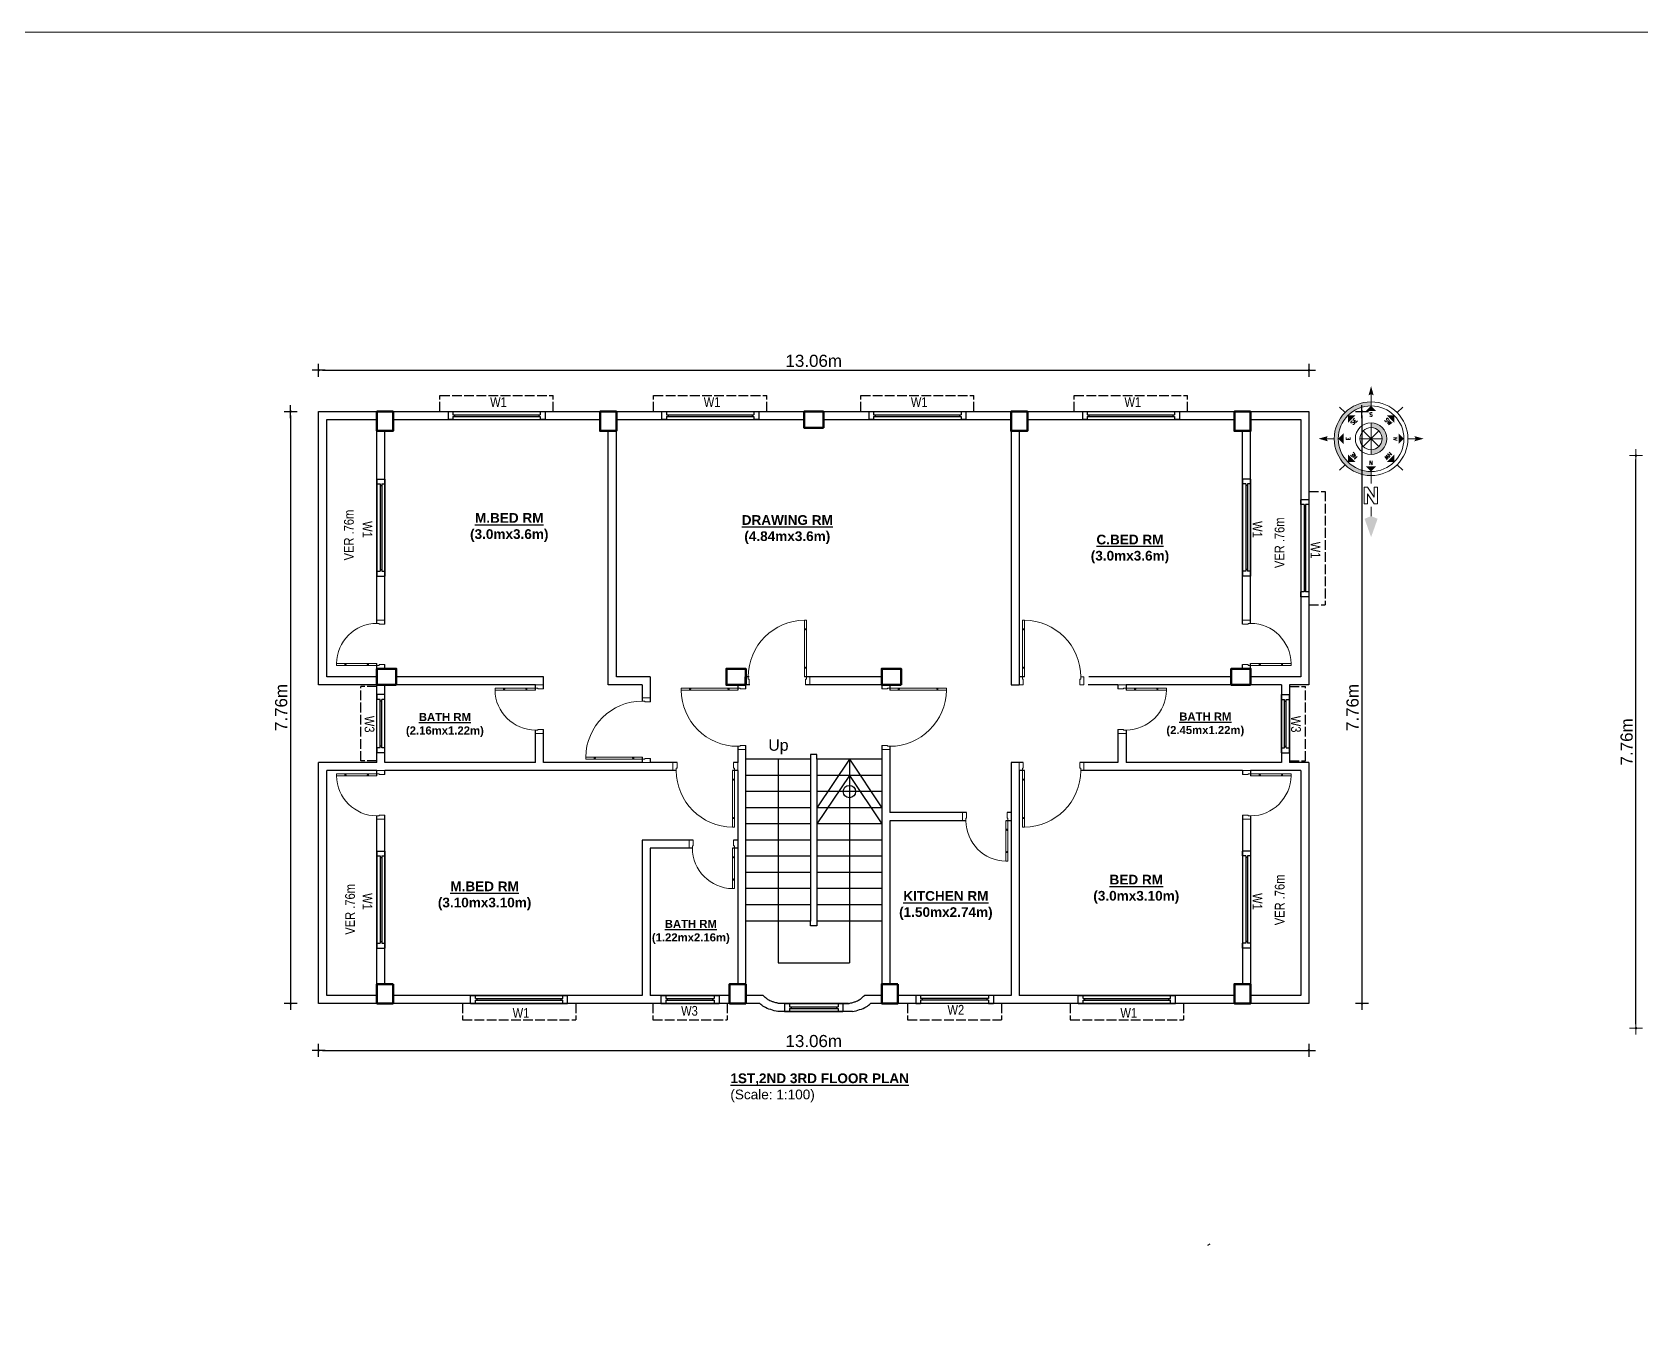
# Model space of a CAD drawing. Header units: inches. Extents: x -4010 to 92088, y -38563 to -1318.
# Drawn here: x 29485 to 30479, y -16698 to -15893 of the extents above; entities that cross this region are included whole.
import ezdxf
from ezdxf.enums import TextEntityAlignment as Align

# ---------------------------------------------------------------- set-up
doc = ezdxf.new("R2010")
doc.units = ezdxf.units.IN
doc.header["$MEASUREMENT"] = 0
doc.header["$PDMODE"] = 99
doc.linetypes.add('ACAD_ISO02W100', pattern=[15, 12, -3])
for name, color, linetype in [('1-COMON', 23, 'Continuous'), ('Brick wall', 3, 'Continuous'), ('SUN LIGHT', 8, 'ACAD_ISO02W100'), ('TEX', 7, 'Continuous'), ('WINDOOR', 7, 'Continuous')]:
    doc.layers.add(name, color=color, linetype=linetype)
for name, color, linetype, lineweight in [('1-FOUNDATION DIM', 31, 'Continuous', 5), ('Column', 2, 'Continuous', 50), ('DIM', 7, 'Continuous', 15), ('door', 132, 'Continuous', 15)]:
    doc.layers.add(name, color=color, linetype=linetype, lineweight=lineweight)
doc.styles.add('ARIAL', font='arial.ttf')
doc.styles.add('ROMANS', font='romans')
doc.styles.get("Standard").update_dxf_attribs({"font": 'ARIALN.TTF'})
doc.styles.add('style3', font='arial.ttf')
doc.dimstyles.new('3-8', dxfattribs={"dimscale": 1.25, "dimtxt": 6, "dimasz": 2, "dimexe": 0.18, "dimexo": 6, "dimgap": 0, "dimtad": 0, "dimdec": 0, "dimzin": 3, "dimdsep": 46, "dimlunit": 3, "dimtxsty": 'ARIAL', "dimblk": 'DD', "dimcen": 1, "dimse1": 1, "dimse2": 1, "dimclrd": 256, "dimclrt": 256, "dimadec": 0, "dimazin": 0, "dimtfac": 0.5, "dimtdec": 0, "dimtmove": 2, "dimatfit": 0, "dimfxl": 0.18, "dimtvp": 0.75, "dimfrac": 1, "dimtolj": 1, "dimtzin": 0, "dimarcsym": 0})

# ---------------------------------------------------------------- blocks, each defined once
blk = doc.blocks.new('D40')
at = {"layer": 'door'}
for p, q in [((2, 5), (2, 39.97)), ((3.25, 39.97), (2, 39.97)), ((3.25, 5), (3.25, 39.97)), ((2.4, 33.97), (2, 33.97)), ((2.4, 33.97), (2.4, 34.72)), ((2.85, 34.72), (2.4, 34.72)), ((2.85, 33.97), (2.85, 34.72)), ((3.25, 33.97), (2.85, 33.97)), ((2, 11), (2.4, 11)), ((2.4, 10.25), (2.4, 11)), ((2.4, 10.25), (2.85, 10.25)), ((2.85, 10.25), (2.85, 11)), ((2.85, 11), (3.25, 11)), ((0, 0), (0, 5)), ((0, 5), (2, 5)), ((2.5, 0), (0, 0)), ((2, 5), (2, 3.5)), ((2, 5), (3.25, 5)), ((2, 3.5), (2.5, 3.5)), ((2.5, 3.5), (2.5, 0)), ((38, 3.5), (37.5, 3.5)), ((37.5, 3.5), (37.5, 0)), ((37.5, 0), (40, 0)), ((40, 5), (38, 5)), ((38, 5), (38, 3.5)), ((40, 0), (40, 5))]:
    blk.add_line(p, q, dxfattribs=at)
blk.add_arc((2.88, 4.86), 35.12, 0.23178, 89.39304, dxfattribs=at)
blk = doc.blocks.new('D30')
at = {"layer": 'door'}
for p, q in [((2, 5), (2, 29.97)), ((3.25, 29.97), (2, 29.97)), ((3.25, 5), (3.25, 29.97)), ((2.4, 23.97), (2, 23.97)), ((2.4, 23.97), (2.4, 24.72)), ((2.85, 24.72), (2.4, 24.72)), ((2.85, 23.97), (2.85, 24.72)), ((3.25, 23.97), (2.85, 23.97)), ((2, 11), (2.4, 11)), ((2.4, 10.25), (2.4, 11)), ((2.4, 10.25), (2.85, 10.25)), ((2.85, 10.25), (2.85, 11)), ((2.85, 11), (3.25, 11)), ((0, 0), (0, 5)), ((0, 5), (2, 5)), ((2.5, 0), (0, 0)), ((2, 5), (2, 3.5)), ((2, 5), (3.25, 5)), ((2, 3.5), (2.5, 3.5)), ((2.5, 3.5), (2.5, 0)), ((28, 3.5), (27.5, 3.5)), ((27.5, 3.5), (27.5, 0)), ((27.5, 0), (30, 0)), ((30, 5), (28, 5)), ((28, 5), (28, 3.5)), ((30, 0), (30, 5))]:
    blk.add_line(p, q, dxfattribs=at)
blk.add_arc((2.89, 4.86), 25.11, 0.32038, 89.17273, dxfattribs=at)
blk = doc.blocks.new('W-3FT')
at = {"layer": 'WINDOOR'}
for p, q in [((-36, 0), (-36, -5)), ((-36, 0), (-33, 0)), ((-36, 0), (0, 0)), ((-33, 0), (-33, -2)), ((-3, 0), (-3, -2)), ((0, 0), (0, -5)), ((-33, -5), (-36, -5)), ((-36, -5), (0, -5)), ((-33, -2), (-3, -2)), ((-33, -3), (-33, -5)), ((-33, -3), (-3, -3)), ((-32, -2), (-32, -3)), ((-4, -2), (-4, -3)), ((-3, -3), (-3, -5)), ((0, -5), (-3, -5))]:
    blk.add_line(p, q, dxfattribs=at)
blk = doc.blocks.new('W-1')
at = {"layer": 'WINDOOR'}
for p, q in [((-60, 0), (-60, -5)), ((-60, 0), (-57, 0)), ((-60, 0), (0, 0)), ((-57, 0), (-57, -2)), ((-3, 0), (-3, -2)), ((0, 0), (0, -5)), ((-57, -5), (-60, -5)), ((-60, -5), (0, -5)), ((-57, -2), (-3, -2)), ((-57, -3), (-57, -5)), ((-57, -3), (-3, -3)), ((-56, -2), (-56, -3)), ((-4, -2), (-4, -3)), ((-3, -3), (-3, -5)), ((0, -5), (-3, -5))]:
    blk.add_line(p, q, dxfattribs=at)
blk = doc.blocks.new("Windoo 4'")
at = {"layer": 'WINDOOR'}
for p, q in [((24, 5), (-24, 5)), ((-24, 5), (-24, 0)), ((24, 0), (-24, 0)), ((-24, 0), (-21, 0)), ((-21, 5), (-21, 3)), ((21, 3), (-21, 3)), ((21, 2), (-21, 2)), ((-21, 2), (-21, 0)), ((-20, 3), (-20, 2)), ((20, 3), (20, 2)), ((24, 5), (21, 5)), ((21, 5), (21, 3)), ((21, 2), (21, 0)), ((21, 0), (24, 0)), ((24, 5), (24, 0))]:
    blk.add_line(p, q, dxfattribs=at)
blk = doc.blocks.new('DD')
for p, q in [((-1.6, 0), (1.6, 0)), ((0, 1.6), (0, -1.6))]:
    blk.add_line(p, q)
at = {"const_width": 0.3}
blk.add_lwpolyline([(-0.15, 0, 1), (0.15, 0, 1)], format="xyb", close=True, dxfattribs=at)
blk = doc.blocks.new('*D552')
at = {"layer": 'Brick wall', "lineweight": -2}
blk.add_line((29664.61, -16102.42), (30271.61, -16102.42), dxfattribs=at)
at = {"layer": 'Defpoints', "color": 0}
for p in [(30274.11, -16102.42), (29662.11, -16127.97), (30274.11, -16127.97)]:
    blk.add_point(p, dxfattribs=at)
at = {"layer": 'Brick wall', "lineweight": -2, "xscale": 2.5, "yscale": 2.5, "zscale": 2.5, "rotation": 180}
blk.add_blockref('DD', (29662.11, -16102.42), dxfattribs=at)
at = {"layer": 'Brick wall', "lineweight": -2, "xscale": 2.5, "yscale": 2.5, "zscale": 2.5}
blk.add_blockref('DD', (30274.11, -16102.42), dxfattribs=at)
at = {"layer": 'Brick wall', "insert": (29968.11, -16096.67), "char_height": 7.5, "attachment_point": 5, "style": 'ARIAL'}
blk.add_mtext('\\A1;13.06m', dxfattribs=at)
blk = doc.blocks.new('*D553')
at = {"layer": 'Brick wall', "lineweight": -2}
blk.add_line((29644.76, -16130.47), (29644.76, -16491.47), dxfattribs=at)
at = {"layer": 'Defpoints', "color": 0}
for p in [(29662.11, -16127.97), (29644.76, -16493.97), (29662.11, -16493.97)]:
    blk.add_point(p, dxfattribs=at)
at = {"layer": 'Brick wall', "lineweight": -2, "xscale": 2.5, "yscale": 2.5, "zscale": 2.5}
for p, rotation in [((29644.76, -16127.97), 90), ((29644.76, -16493.97), 270)]:
    blk.add_blockref('DD', p, dxfattribs=dict(at, rotation=rotation))
at = {"layer": 'Brick wall', "insert": (29639.01, -16310.97), "char_height": 7.5, "attachment_point": 5, "rotation": 90, "style": 'ARIAL'}
blk.add_mtext('\\A1;7.76m', dxfattribs=at)
blk = doc.blocks.new('Anno_North_J_Metric')
at = {"linetype": 'ByBlock', "lineweight": -2}
h = blk.add_hatch(color=0, dxfattribs=at)
h.paths.add_polyline_path([(-4.17, 0), (-4.68, 0, 1), (4.68, 0), (4.17, 0, -1)])
h.paths.add_polyline_path([(1.41, 0), (2, 0, 1), (-2, 0), (-1.41, 0, -1)])
at = {"color": 0, "linetype": 'ByBlock', "lineweight": -2}
for p, q in [((0, 4.68), (0, 5.67)), ((-3.31, 3.31), (-4.01, 4.01)), ((3.31, 3.31), (4.01, 4.01)), ((-4.68, 0), (-5.67, 0)), ((-4.68, 0), (-4.17, 0)), ((-1.41, 0), (-2, 0)), ((-1.41, 0), (1.41, 0)), ((1.41, 0), (-1.41, 0)), ((-1, 1), (1, -1)), ((-1, -1), (1, 1)), ((1, -1), (-1, 1)), ((1, 1), (-1, -1)), ((0, 1.41), (0, -1.41)), ((0, -1.41), (0, 1.41)), ((1.41, 0), (2, 0)), ((4.68, 0), (4.17, 0)), ((4.68, 0), (5.67, 0)), ((6.17, 0.4), (6.17, 0.82)), ((6.17, 0.82), (8.27, 0.82)), ((7.43, 0.4), (6.17, 0.4)), ((6.17, -0.44), (7.43, 0.4)), ((8.27, 0.4), (7.01, -0.44)), ((8.27, 0.82), (8.27, 0.4)), ((8.67, 0), (9.83, 0)), ((6.17, -0.86), (6.17, -0.44)), ((8.27, -0.86), (6.17, -0.86)), ((7.01, -0.44), (8.27, -0.44)), ((8.27, -0.44), (8.27, -0.86)), ((-3.31, -3.31), (-4.01, -4.01)), ((3.31, -3.31), (4.01, -4.01)), ((0, -4.68), (0, -5.67))]:
    blk.add_line(p, q, dxfattribs=at)
for radius in [4.68, 4.17, 2, 1.41]:
    blk.add_circle((0, 0), radius, dxfattribs=at)
for points in [[(-0.33, 5.5), (0, 5.67), (0, 6.67)], [(0, 6.67), (0.33, 5.5), (0, 5.67)], [(0, 4.17), (0.67, 3.5), (-0.67, 3.5)], [(-2.95, 2.95), (-2, 2.95), (-2.95, 2)], [(2.95, 2.95), (2.95, 2), (2, 2.95)], [(-6.67, 0), (-5.5, 0.33), (-5.67, 0)], [(-5.5, -0.33), (-5.67, 0), (-6.67, 0)], [(-4.17, 0), (-3.5, 0.67), (-3.5, -0.67)], [(4.17, 0), (3.5, -0.67), (3.5, 0.67)], [(12.5, 0), (10.17, 0.83), (9.83, 0)], [(9.83, 0), (10.17, -0.83), (12.5, 0)], [(-2.95, -2.95), (-2.95, -2), (-2, -2.95)], [(2.95, -2.95), (2, -2.95), (2.95, -2)], [(0, -4.17), (-0.67, -3.5), (0.67, -3.5)], [(0, -6.67), (-0.33, -5.5), (0, -5.67)], [(0.33, -5.5), (0, -5.67), (0, -6.67)]]:
    blk.add_solid(points, dxfattribs=at)
at = {"color": 0, "linetype": 'ByBlock', "lineweight": -2, "style": 'ROMANS'}
for s, rotation, p in [('SW', 45, (-2, 2)), ('NW', 315, (2, 2)), ('S', 270, (-3.33, 0)), ('N', 270, (2.83, 0)), ('SE', 135, (-2, -2)), ('NE', 225, (2, -2)), ('E', 180, (0, -2.67))]:
    blk.add_text(s, height=0.5, rotation=rotation, dxfattribs=at).set_placement(p, align=Align.CENTER)
blk.add_text('W', height=0.5, dxfattribs=at).set_placement((0, 2.83), align=Align.CENTER)
blk = doc.blocks.new('*D392')
at = {"layer": '1-FOUNDATION DIM', "lineweight": -2}
blk.add_line((30476.25, -16506.73), (30476.25, -16157.73), dxfattribs=at)
at = {"layer": 'Defpoints', "color": 0}
for p in [(30476.25, -16155.23), (30566.97, -16155.23), (30566.97, -16509.23)]:
    blk.add_point(p, dxfattribs=at)
at = {"layer": '1-FOUNDATION DIM', "lineweight": -2, "xscale": 2.5, "yscale": 2.5, "zscale": 2.5}
for p, rotation in [((30476.25, -16155.23), 90), ((30476.25, -16509.23), 270)]:
    blk.add_blockref('DD', p, dxfattribs=dict(at, rotation=rotation))
at = {"layer": '1-FOUNDATION DIM', "insert": (30470.51, -16332.23), "char_height": 7.5, "attachment_point": 5, "rotation": 90, "style": 'ARIAL'}
blk.add_mtext('\\A1;7.76m', dxfattribs=at)
blk = doc.blocks.new('*D508')
at = {"layer": 'Brick wall', "lineweight": -2}
blk.add_line((29664.61, -16522.97), (30271.61, -16522.97), dxfattribs=at)
at = {"layer": 'Defpoints', "color": 0}
for p in [(30274.11, -16522.97), (29662.11, -16548.52), (30274.11, -16548.52)]:
    blk.add_point(p, dxfattribs=at)
at = {"layer": 'Brick wall', "lineweight": -2, "xscale": 2.5, "yscale": 2.5, "zscale": 2.5, "rotation": 180}
blk.add_blockref('DD', (29662.11, -16522.97), dxfattribs=at)
at = {"layer": 'Brick wall', "lineweight": -2, "xscale": 2.5, "yscale": 2.5, "zscale": 2.5}
blk.add_blockref('DD', (30274.11, -16522.97), dxfattribs=at)
at = {"layer": 'Brick wall', "insert": (29968.11, -16517.22), "char_height": 7.5, "attachment_point": 5, "style": 'ARIAL'}
blk.add_mtext('\\A1;13.06m', dxfattribs=at)
blk = doc.blocks.new('*D509')
at = {"layer": 'Brick wall', "lineweight": -2}
blk.add_line((30306.88, -16130.47), (30306.88, -16491.47), dxfattribs=at)
at = {"layer": 'Defpoints', "color": 0}
for p in [(30296.26, -16127.97), (30296.26, -16493.97), (30306.88, -16493.97)]:
    blk.add_point(p, dxfattribs=at)
at = {"layer": 'Brick wall', "lineweight": -2, "xscale": 2.5, "yscale": 2.5, "zscale": 2.5}
for p, rotation in [((30306.88, -16127.97), 90), ((30306.88, -16493.97), 270)]:
    blk.add_blockref('DD', p, dxfattribs=dict(at, rotation=rotation))
at = {"layer": 'Brick wall', "insert": (30301.13, -16310.97), "char_height": 7.5, "attachment_point": 5, "rotation": 90, "style": 'ARIAL'}
blk.add_mtext('\\A1;7.76m', dxfattribs=at)

msp = doc.modelspace()

# ---------------------------------------------------------------- linework, layer by layer
at = {"layer": '1-COMON'}
msp.add_line((30211.582, -16643.419), (30213.045, -16642.604), dxfattribs=at)
at = {"layer": '1-FOUNDATION DIM'}
msp.add_lwpolyline([(28242.348, -15893.413), (37083.326, -15893.413), (37083.326, -17501.775), (28242.348, -17501.775)], close=True, dxfattribs=at)
at = {"layer": 'Brick wall'}
for p, q in [((29662.109, -16127.967), (30274.109, -16127.967)), ((29662.109, -16296.967), (29662.109, -16127.967)), ((29667.109, -16132.967), (29698.109, -16132.967)), ((29667.109, -16291.967), (29667.109, -16132.967)), ((29698.109, -16258.967), (29698.109, -16127.967)), ((29708.109, -16132.967), (29836.109, -16132.967)), ((29846.109, -16209.967), (29846.109, -16127.967)), ((29846.109, -16132.967), (29962.109, -16132.967)), ((29911.109, -16132.967), (29913.109, -16132.967)), ((29918.109, -16132.967), (29962.109, -16132.967)), ((29974.109, -16132.967), (30090.109, -16132.967)), ((30100.109, -16132.967), (30228.109, -16132.967)), ((30238.109, -16132.967), (30269.109, -16132.967)), ((30269.109, -16132.967), (30269.109, -16291.967)), ((30274.109, -16127.967), (30274.109, -16296.967)), ((29703.109, -16259.467), (29703.109, -16139.967)), ((29841.109, -16296.967), (29841.109, -16139.967)), ((30090.109, -16139.967), (30090.109, -16296.967)), ((30090.109, -16139.967), (30090.109, -16296.967)), ((30095.109, -16139.967), (30095.109, -16296.967)), ((30095.109, -16139.967), (30095.109, -16296.967)), ((30095.109, -16139.967), (30095.109, -16291.967)), ((30233.109, -16259.467), (30233.109, -16139.967)), ((30238.109, -16258.967), (30238.109, -16139.967)), ((29846.109, -16291.967), (29846.109, -16209.967)), ((29698.109, -16344.967), (29698.109, -16283.717)), ((30238.109, -16286.967), (30238.109, -16283.717)), ((29698.109, -16291.967), (29667.109, -16291.967)), ((29703.109, -16286.967), (29703.109, -16284.467)), ((29801.109, -16291.967), (29710.109, -16291.967)), ((29801.109, -16296.967), (29801.109, -16291.967)), ((29867.109, -16291.967), (29846.109, -16291.967)), ((29867.109, -16291.967), (29867.109, -16307.467)), ((29927.609, -16291.967), (29926.109, -16291.967)), ((29928.109, -16291.967), (29926.109, -16291.967)), ((29926.109, -16291.967), (29926.109, -16296.967)), ((30010.109, -16291.967), (29962.359, -16291.967)), ((29972.698, -16291.967), (29968.698, -16291.967)), ((30010.109, -16291.967), (29997.448, -16291.967)), ((30010.109, -16291.967), (30010.109, -16299.467)), ((30098.359, -16291.967), (30095.109, -16291.967)), ((30226.109, -16291.967), (30138.109, -16291.967)), ((30233.109, -16286.967), (30233.109, -16284.467)), ((30269.109, -16291.967), (30238.109, -16291.967)), ((29796.109, -16296.967), (29662.109, -16296.967)), ((29703.109, -16344.967), (29703.109, -16296.967)), ((29796.109, -16300.217), (29796.109, -16296.967)), ((29801.109, -16299.467), (29801.109, -16296.967)), ((29862.109, -16296.967), (29841.109, -16296.967)), ((29862.109, -16296.967), (29862.109, -16306.967)), ((29928.609, -16296.967), (29914.109, -16296.967)), ((29921.109, -16296.967), (29921.109, -16298.967)), ((29921.109, -16296.967), (29921.109, -16300.217)), ((29928.109, -16296.967), (29926.109, -16296.967)), ((29926.109, -16299.467), (29926.109, -16296.967)), ((29926.109, -16299.467), (29926.109, -16296.967)), ((30010.109, -16296.967), (29963.109, -16296.967)), ((29971.948, -16296.967), (29969.448, -16296.967)), ((30022.109, -16296.967), (29996.948, -16296.967)), ((30015.109, -16296.967), (30015.109, -16300.217)), ((30090.109, -16296.967), (30095.109, -16296.967)), ((30156.109, -16296.967), (30137.609, -16296.967)), ((30156.109, -16296.967), (30156.109, -16299.467)), ((30161.109, -16296.967), (30161.109, -16300.217)), ((30257.109, -16296.967), (30161.109, -16296.967)), ((30257.109, -16296.967), (30257.109, -16344.967)), ((30262.109, -16296.967), (30262.109, -16344.967)), ((30274.109, -16296.967), (30262.109, -16296.967)), ((29796.109, -16344.967), (29796.109, -16324.967)), ((29801.109, -16344.967), (29801.109, -16324.467)), ((30156.109, -16324.467), (30156.109, -16344.967)), ((30161.109, -16324.967), (30161.109, -16344.967)), ((29862.109, -16341.717), (29862.109, -16344.967)), ((29867.109, -16342.467), (29867.109, -16344.967)), ((29921.109, -16334.967), (29921.109, -16344.967)), ((29926.109, -16481.967), (29926.109, -16334.467)), ((29966.109, -16342.967), (29926.109, -16342.967)), ((29946.109, -16342.967), (29946.109, -16468.819)), ((29970.109, -16339.967), (29966.109, -16339.967)), ((29966.109, -16339.967), (29966.109, -16342.967)), ((29966.109, -16342.967), (29966.109, -16442.967)), ((29970.109, -16342.967), (29970.109, -16339.967)), ((30010.109, -16342.967), (29970.109, -16342.967)), ((29970.109, -16342.967), (29970.109, -16442.967)), ((29990.109, -16342.967), (29970.109, -16372.967)), ((29990.109, -16342.967), (29990.109, -16468.819)), ((29990.109, -16342.967), (30010.109, -16372.967)), ((30010.109, -16334.467), (30010.109, -16493.967)), ((30015.109, -16334.967), (30015.109, -16375.967)), ((29698.109, -16344.967), (29662.109, -16344.967)), ((29662.109, -16493.967), (29662.109, -16344.967)), ((29698.109, -16349.967), (29667.109, -16349.967)), ((29667.109, -16488.967), (29667.109, -16349.967)), ((29698.109, -16353.217), (29698.109, -16349.967)), ((29796.109, -16344.967), (29703.109, -16344.967)), ((29883.109, -16349.967), (29703.109, -16349.967)), ((29703.109, -16352.467), (29703.109, -16349.967)), ((29862.109, -16344.967), (29801.109, -16344.967)), ((29803.609, -16344.967), (29801.109, -16344.967)), ((29841.109, -16349.967), (29837.859, -16349.967)), ((29883.609, -16344.967), (29867.109, -16344.967)), ((29921.109, -16349.967), (29917.859, -16349.967)), ((29921.109, -16344.967), (29918.609, -16344.967)), ((29921.109, -16349.967), (29921.109, -16411.967)), ((29966.109, -16352.967), (29926.109, -16352.967)), ((30010.109, -16352.967), (29970.109, -16352.967)), ((29990.109, -16352.967), (29970.109, -16382.967)), ((29990.109, -16352.967), (30010.109, -16382.967)), ((30090.109, -16344.967), (30090.109, -16416.967)), ((30097.609, -16344.967), (30090.109, -16344.967)), ((30095.109, -16349.967), (30095.109, -16488.967)), ((30098.359, -16349.967), (30095.109, -16349.967)), ((30156.109, -16344.967), (30132.609, -16344.967)), ((30233.109, -16349.967), (30133.109, -16349.967)), ((30257.109, -16344.967), (30161.109, -16344.967)), ((30233.109, -16349.967), (30233.109, -16352.467)), ((30238.109, -16349.967), (30238.109, -16353.217)), ((30269.109, -16349.967), (30238.109, -16349.967)), ((30274.109, -16344.967), (30262.109, -16344.967)), ((30269.109, -16349.967), (30269.109, -16488.967)), ((30274.109, -16344.967), (30274.109, -16493.967)), ((29966.109, -16362.967), (29926.109, -16362.967)), ((30010.109, -16362.967), (29970.109, -16362.967)), ((29966.109, -16372.967), (29926.109, -16372.967)), ((30010.109, -16372.967), (29970.109, -16372.967)), ((29698.109, -16493.967), (29698.109, -16377.967)), ((29703.109, -16481.967), (29703.109, -16377.467)), ((29966.109, -16382.967), (29926.109, -16382.967)), ((30010.109, -16382.967), (29970.109, -16382.967)), ((30062.609, -16375.967), (30015.109, -16375.967)), ((30062.109, -16380.967), (30015.109, -16380.967)), ((30015.109, -16380.967), (30015.109, -16416.967)), ((30090.109, -16380.967), (30086.859, -16380.967)), ((30090.109, -16375.967), (30087.609, -16375.967)), ((30233.109, -16377.467), (30233.109, -16481.967)), ((30238.109, -16377.967), (30238.109, -16493.967)), ((29893.609, -16392.967), (29862.109, -16392.967)), ((29862.109, -16392.967), (29862.109, -16488.967)), ((29921.109, -16392.967), (29918.609, -16392.967)), ((29966.109, -16392.967), (29926.109, -16392.967)), ((30010.109, -16392.967), (29970.109, -16392.967)), ((29893.109, -16397.967), (29867.109, -16397.967)), ((29867.109, -16397.967), (29867.109, -16488.967)), ((29921.109, -16397.967), (29917.859, -16397.967)), ((29921.109, -16397.967), (29921.109, -16481.967)), ((29966.109, -16402.967), (29926.109, -16402.967)), ((30010.109, -16402.967), (29970.109, -16402.967)), ((29966.109, -16412.967), (29926.109, -16412.967)), ((30010.109, -16412.967), (29970.109, -16412.967)), ((29966.109, -16422.967), (29926.109, -16422.967)), ((30010.109, -16422.967), (29970.109, -16422.967)), ((30015.109, -16416.967), (30015.109, -16481.967)), ((30090.109, -16416.967), (30090.109, -16488.967)), ((29966.109, -16432.967), (29926.109, -16432.967)), ((30010.109, -16432.967), (29970.109, -16432.967)), ((29966.109, -16442.967), (29926.109, -16442.967)), ((29966.109, -16445.967), (29966.109, -16442.967)), ((30010.109, -16442.967), (29970.109, -16442.967)), ((29970.109, -16442.967), (29970.109, -16445.967)), ((29970.109, -16445.967), (29966.109, -16445.967)), ((29946.109, -16468.819), (29990.109, -16468.819)), ((29698.109, -16488.967), (29667.109, -16488.967)), ((29841.109, -16488.967), (29708.109, -16488.967)), ((29862.109, -16488.967), (29804.609, -16488.967)), ((29916.109, -16488.967), (29867.109, -16488.967)), ((29936.811, -16488.967), (29926.109, -16488.967)), ((29936.811, -16488.967), (29926.109, -16488.967)), ((30010.109, -16488.967), (29999.408, -16488.967)), ((30090.109, -16488.967), (30020.109, -16488.967)), ((30228.109, -16488.967), (30095.109, -16488.967)), ((30269.109, -16488.967), (30238.109, -16488.967)), ((29934.762, -16493.967), (29662.109, -16493.967)), ((29934.762, -16493.967), (29926.109, -16493.967)), ((29991.985, -16498.967), (29945.985, -16498.967)), ((29989.643, -16493.967), (29946.576, -16493.967)), ((29989.643, -16493.967), (29946.576, -16493.967)), ((29986.109, -16493.967), (29946.576, -16493.967)), ((29950.109, -16493.967), (29989.643, -16493.967)), ((30274.109, -16493.967), (30003.208, -16493.967))]:
    msp.add_line(p, q, dxfattribs=at)
msp.add_circle((29990.109, -16362.967), 3.81, dxfattribs=at)
for points, knots in [([(29946.576, -16493.967), (29946.329, -16493.908), (29946.085, -16493.849), (29945, -16493.582), (29944.203, -16493.374), (29942.836, -16492.962), (29942.251, -16492.763), (29941.241, -16492.358), (29940.805, -16492.156), (29940.096, -16491.773), (29939.815, -16491.599), (29939.221, -16491.186), (29938.918, -16490.952), (29938.032, -16490.205), (29937.434, -16489.623), (29936.811, -16488.967)], [0.5787321, 0.5787321, 0.5787321, 0.5787321, 1.3357991, 1.3357991, 4.0073972, 4.0073972, 6.2943806, 6.2943806, 8.3488114, 8.3488114, 9.9889883, 9.9889883, 11.6291652, 11.6291652, 14.6680731, 14.6680731, 14.6680731, 14.6680731]), ([(29989.643, -16493.967), (29989.89, -16493.908), (29990.134, -16493.849), (29991.218, -16493.582), (29992.016, -16493.374), (29993.383, -16492.962), (29993.968, -16492.763), (29994.978, -16492.358), (29995.414, -16492.156), (29996.123, -16491.773), (29996.404, -16491.599), (29996.998, -16491.186), (29997.301, -16490.952), (29998.187, -16490.205), (29998.785, -16489.623), (29999.408, -16488.967)], [0.5787321, 0.5787321, 0.5787321, 0.5787321, 1.3357991, 1.3357991, 4.0073972, 4.0073972, 6.2943806, 6.2943806, 8.3488114, 8.3488114, 9.9889883, 9.9889883, 11.6291652, 11.6291652, 14.6680731, 14.6680731, 14.6680731, 14.6680731]), ([(29945.985, -16498.967), (29942.951, -16498.242), (29938.802, -16497.249), (29935.585, -16494.717), (29934.762, -16493.967)], [0, 0, 0, 0, 9.11134, 12.4608948, 12.4608948, 12.4608948, 12.4608948]), ([(29991.985, -16498.967), (29995.019, -16498.242), (29999.169, -16497.249), (30002.385, -16494.717), (30003.208, -16493.967)], [0, 0, 0, 0, 9.11134, 12.4608948, 12.4608948, 12.4608948, 12.4608948])]:
    msp.add_open_spline(points, degree=3, knots=knots, dxfattribs=at)
at = {"layer": 'Column'}
for points in [[(29708.109, -16127.967), (29698.109, -16127.967), (29698.109, -16139.967), (29708.109, -16139.967)], [(29846.109, -16127.967), (29836.109, -16127.967), (29836.109, -16139.967), (29846.109, -16139.967)], [(29974.109, -16137.967), (29974.109, -16127.967), (29962.109, -16127.967), (29962.109, -16137.967)], [(30100.109, -16127.967), (30090.109, -16127.967), (30090.109, -16139.967), (30100.109, -16139.967)], [(30238.109, -16127.967), (30228.109, -16127.967), (30228.109, -16139.967), (30238.109, -16139.967)], [(29710.109, -16296.967), (29710.109, -16286.967), (29698.109, -16286.967), (29698.109, -16296.967)], [(29926.109, -16296.967), (29926.109, -16286.967), (29914.109, -16286.967), (29914.109, -16296.967)], [(30022.109, -16296.967), (30022.109, -16286.967), (30010.109, -16286.967), (30010.109, -16296.967)], [(30238.109, -16296.967), (30238.109, -16286.967), (30226.109, -16286.967), (30226.109, -16296.967)], [(29708.109, -16481.967), (29698.109, -16481.967), (29698.109, -16493.967), (29708.109, -16493.967)], [(29926.109, -16481.967), (29916.109, -16481.967), (29916.109, -16493.967), (29926.109, -16493.967)], [(30020.109, -16481.967), (30010.109, -16481.967), (30010.109, -16493.967), (30020.109, -16493.967)], [(30238.109, -16481.967), (30228.109, -16481.967), (30228.109, -16493.967), (30238.109, -16493.967)]]:
    msp.add_lwpolyline(points, close=True, dxfattribs=at)
at = {"layer": 'SUN LIGHT', "linetype": 'ACAD_ISO02W100', "ltscale": 0.5}
for p, q in [((29737.109, -16127.967), (29737.109, -16117.967)), ((29737.109, -16117.967), (29807.109, -16117.967)), ((29807.109, -16127.967), (29807.109, -16117.967)), ((29869.109, -16127.967), (29869.109, -16117.967)), ((29869.109, -16117.967), (29939.109, -16117.967)), ((29939.109, -16127.967), (29939.109, -16117.967)), ((29997.109, -16127.967), (29997.109, -16117.967)), ((29997.109, -16117.967), (30067.109, -16117.967)), ((30067.109, -16127.967), (30067.109, -16117.967)), ((30129.109, -16127.967), (30129.109, -16117.967)), ((30129.109, -16117.967), (30199.109, -16117.967)), ((30199.109, -16127.967), (30199.109, -16117.967)), ((30274.109, -16177.467), (30284.109, -16177.467)), ((30284.109, -16177.467), (30284.109, -16247.467)), ((30274.109, -16247.467), (30284.109, -16247.467)), ((29698.109, -16297.967), (29688.109, -16297.967)), ((29688.109, -16343.967), (29688.109, -16297.967)), ((30262.109, -16297.967), (30272.109, -16297.967)), ((30272.109, -16343.967), (30272.109, -16297.967)), ((29698.109, -16343.967), (29688.109, -16343.967)), ((30262.109, -16343.967), (30272.109, -16343.967)), ((29751.013, -16493.967), (29751.013, -16503.967)), ((29821.013, -16493.967), (29821.013, -16503.967)), ((29868.609, -16493.967), (29868.609, -16503.967)), ((29914.609, -16493.967), (29914.609, -16503.967)), ((30026.109, -16493.967), (30026.109, -16503.967)), ((30084.109, -16493.967), (30084.109, -16503.967)), ((30126.609, -16493.967), (30126.609, -16503.967)), ((30196.609, -16493.967), (30196.609, -16503.967)), ((29751.013, -16503.967), (29821.013, -16503.967)), ((29868.609, -16503.967), (29914.609, -16503.967)), ((30026.109, -16503.967), (30084.109, -16503.967)), ((30126.609, -16503.967), (30196.609, -16503.967))]:
    msp.add_line(p, q, dxfattribs=at)

# ---------------------------------------------------------------- block references
at = {"layer": '1-FOUNDATION DIM'}
for name, p, rotation in [('D30', (29703.109, -16286.967), 90), ('D40', (30010.109, -16296.967), 270), ('D30', (30156.109, -16296.967), 270), ('D40', (29867.177, -16344.967), 90), ('D40', (29921.109, -16344.967), 180), ('D30', (30233.109, -16349.967), 270), ('D30', (30090.109, -16375.967), 180), ('D30', (29921.109, -16392.967), 180)]:
    msp.add_blockref(name, p, dxfattribs=dict(at, rotation=rotation))
at = {"layer": '1-FOUNDATION DIM', "xscale": -1}
msp.add_blockref('D40', (29965.609, -16296.967), dxfattribs=at)
at = {"layer": '1-FOUNDATION DIM'}
msp.add_blockref('D40', (30095.109, -16296.967), dxfattribs=at)
at = {"layer": '1-FOUNDATION DIM', "xscale": -1}
for name, p, rotation in [('D30', (30233.109, -16286.967), 270), ('D30', (29801.109, -16296.967), 90), ('D40', (29926.109, -16296.967), 90), ('D30', (29703.109, -16349.967), 90), ('D40', (30095.109, -16344.967), 180)]:
    msp.add_blockref(name, p, dxfattribs=dict(at, rotation=rotation))
at = {"layer": 'Brick wall', "xscale": -1, "rotation": 270}
msp.add_blockref('W-3FT', (29703.109, -16302.967), dxfattribs=at)
at = {"layer": 'Brick wall', "rotation": 90}
msp.add_blockref('W-3FT', (30257.109, -16302.967), dxfattribs=at)
at = {"layer": 'Brick wall'}
for name, p in [('W-3FT', (29909.609, -16488.967)), ("Windoo 4'", (30055.109, -16493.967)), ('W-3FT', (29986.109, -16493.967))]:
    msp.add_blockref(name, p, dxfattribs=at)
at = {"layer": 'DIM', "ltscale": 500000, "xscale": 4.868047777723405, "yscale": 4.868047777723405, "zscale": 4.868047795855299, "rotation": 270}
msp.add_blockref('Anno_North_J_Metric', (30312.547, -16144.77), dxfattribs=at)
at = {"layer": 'WINDOOR', "ltscale": 10}
for p in [(29802.109, -16127.967), (29934.109, -16127.967), (30062.109, -16127.967), (30194.109, -16127.967)]:
    msp.add_blockref('W-1', p, dxfattribs=at)
at = {"layer": 'WINDOOR', "ltscale": 10, "xscale": -1}
for p, rotation in [((29698.109, -16229.717), 90), ((29698.109, -16459.717), 90), ((29816.013, -16493.967), 180), ((30191.609, -16493.967), 180)]:
    msp.add_blockref('W-1', p, dxfattribs=dict(at, rotation=rotation))
at = {"layer": 'WINDOOR', "ltscale": 10, "rotation": 270}
for p in [(30238.109, -16229.717), (30274.109, -16242.467), (30238.109, -16459.717)]:
    msp.add_blockref('W-1', p, dxfattribs=at)

# ---------------------------------------------------------------- texts
at = {"layer": 'TEX', "linetype": 'ByBlock', "char_height": 6, "width": 18.77154}
for s, insert, attachment_point in [('{\\fArial Narrow|b0|i0|c0|p34;W1}', (29768.12, -16119.116), 1), ('{\\fArial Narrow|b0|i0|c0|p34;W1}', (29900.12, -16119.116), 1), ('{\\fArial Narrow|b0|i0|c0|p34;W1}', (30028.12, -16119.116), 1), ('{\\fArial Narrow|b0|i0|c0|p34;W1}', (30160.12, -16119.116), 1), ('{\\fArial Narrow|b0|i0|c0|p34;W1}', (29782.023, -16502.818), 7), ('W3', (29886.153, -16495.494), 1), ('W2', (30050.764, -16494.864), 1), ('{\\fArial Narrow|b0|i0|c0|p34;W1}', (30157.62, -16502.818), 7)]:
    msp.add_mtext(s, dxfattribs=dict(at, insert=insert, attachment_point=attachment_point))
at = {"layer": 'TEX', "linetype": 'ByBlock', "char_height": 6}
for s, insert, width, attachment_point, rotation in [('VER .76m', (29677.82, -16220.004), 31.27338, 1, 90), ('VER .76m', (30252.962, -16224.781), 31.27338, 1, 90), ('{\\fArial Narrow|b0|i0|c0|p34;W1}', (29689.258, -16195.728), 18.77154, 7, 270), ('{\\fArial Narrow|b0|i0|c0|p34;W1}', (30239.258, -16195.728), 18.77154, 7, 270), ('{\\fArial Narrow|b0|i0|c0|p34;W1}', (30275.258, -16208.478), 18.77154, 7, 270), ('W3', (29696.582, -16326.423), 18.77154, 3, 270), ('W3', (30269.11, -16326.423), 18.77154, 3, 270), ('VER .76m', (29678.535, -16451.431), 31.27338, 1, 90), ('VER .76m', (30253.053, -16445.567), 31.27338, 1, 90), ('{\\fArial Narrow|b0|i0|c0|p34;W1}', (29689.258, -16425.728), 18.77154, 7, 270), ('{\\fArial Narrow|b0|i0|c0|p34;W1}', (30239.258, -16425.728), 18.77154, 7, 270)]:
    msp.add_mtext(s, dxfattribs=dict(at, insert=insert, width=width, attachment_point=attachment_point, rotation=rotation))
at = {"layer": 'TEX'}
for s, insert, char_height, width, attachment_point in [('{\\fArial|b1|i0|c0|p34;\\LM.BED RM \\P\\l(3.0mx3.6m)}', (29779.921, -16199.64), 6, 86.60934, 5), ('{\\fArial|b1|i0|c0|p34;\\LDRAWING RM \\P\\l(4.84mx3.6m)}', (29951.748, -16200.943), 6, 86.60934, 5), ('{\\fArial|b1|i0|c0|p34;\\LC.BED RM \\P\\l(3.0mx3.6m)}', (30163.521, -16213.02), 6, 86.60934, 5), ('{\\fArial|b1|i0|c0|p34;\\LBATH RM\\P\\l(2.16mx1.22m)}', (29740.149, -16321.746), 5, 86.60934, 5), ('{\\fArial|b1|i0|c0|p34;\\LBATH RM\\P\\l(2.45mx1.22m)}', (30210.096, -16321.461), 5, 86.60934, 5), ('{\\fArial|b1|i0|c0|p34;\\LM.BED RM \\P\\l(3.10mx3.10m)}', (29764.689, -16427.426), 6, 86.60934, 5), ('{\\fArial|b1|i0|c0|p34;\\LBED RM \\P\\l(3.0mx3.10m)}', (30167.429, -16423.269), 6, 86.60934, 5), ('{\\fArial|b1|i0|c0|p34;\\LKITCHEN RM\\P\\l(1.50mx2.74m)}', (30049.754, -16433.347), 6, 86.60934, 5), ('{\\fArial|b1|i0|c0|p34;\\LBATH RM\\P\\l(1.22mx2.16m)}', (29892.148, -16449.672), 5, 86.60934, 5), ('{\\fArial Rounded MT Bold|b0|i0|c0|p34;\\L1ST,2ND 3RD FLOOR PLAN\\P\\fArial|b0|i0|c0|p34;\\l(Scale: 1:100)}', (29916.566, -16537.201), 6, 271.47295, 1)]:
    msp.add_mtext(s, dxfattribs=dict(at, insert=insert, char_height=char_height, width=width, attachment_point=attachment_point))
at = {"layer": 'TEX', "ltscale": 0.5, "insert": (29946.279, -16339.814), "char_height": 7, "attachment_point": 8, "style": 'style3'}
msp.add_mtext('Up', dxfattribs=at)

# ---------------------------------------------------------------- dimensions: what is measured, and where the dimension line sits
at = {"layer": '1-FOUNDATION DIM'}
dim = msp.add_linear_dim(base=(30476.251, -16155.229), p1=(30566.965, -16509.229), p2=(30566.965, -16155.229), angle=90, text='7.76m', dimstyle='3-8', dxfattribs=at)
dim.commit()
dim.dimension.update_dxf_attribs({"geometry": '*D392', "text_midpoint": (30470.507, -16332.229)})
at = {"layer": 'Brick wall'}
for base, p1, p2, picture, middle in [((30274.109, -16102.415), (29662.109, -16127.967), (30274.109, -16127.967), '*D552', (29968.109, -16096.667)), ((30274.109, -16522.965), (29662.109, -16548.517), (30274.109, -16548.517), '*D508', (29968.109, -16517.218))]:
    dim = msp.add_linear_dim(base=base, p1=p1, p2=p2, text='13.06m', dimstyle='3-8', dxfattribs=at)
    dim.commit()
    dim.dimension.update_dxf_attribs({"geometry": picture, "text_midpoint": middle})
for base, p1, p2, picture, middle in [((29644.755, -16493.967), (29662.109, -16127.967), (29662.109, -16493.967), '*D553', (29639.011, -16310.967)), ((30306.878, -16493.967), (30296.264, -16127.967), (30296.264, -16493.967), '*D509', (30301.134, -16310.967))]:
    dim = msp.add_linear_dim(base=base, p1=p1, p2=p2, angle=90, text='7.76m', dimstyle='3-8', dxfattribs=at)
    dim.commit()
    dim.dimension.update_dxf_attribs({"geometry": picture, "text_midpoint": middle})

doc.saveas('drawing.dxf')
